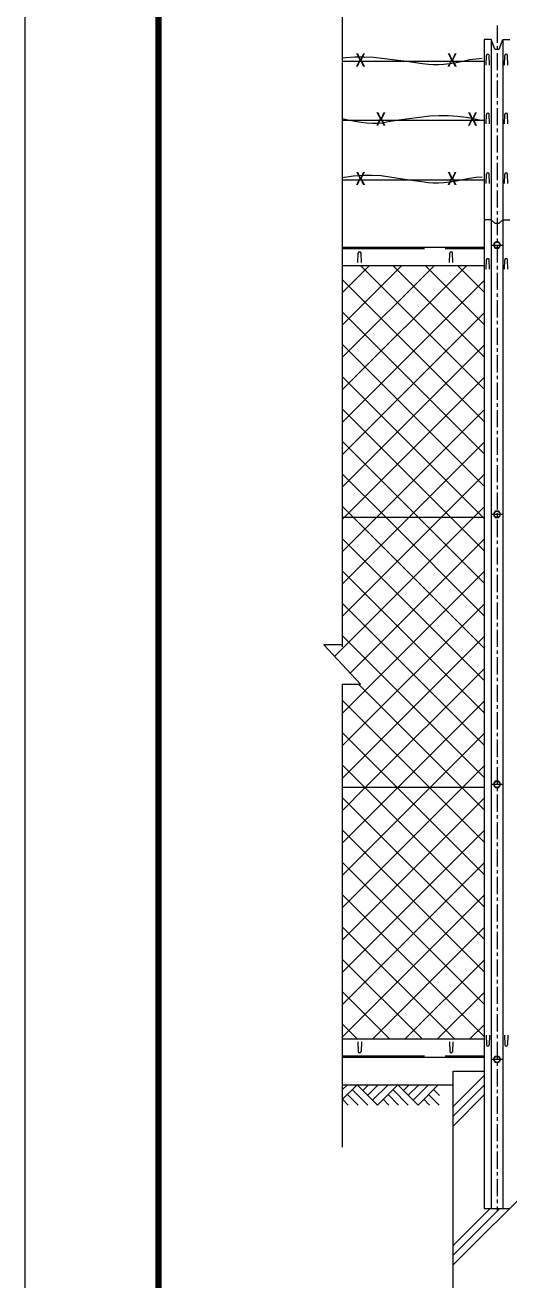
# Model space of a CAD drawing. Units: millimetres, scale not verified. Extents: x -4455 to 4455, y -3150 to 3150.
# Drawn here: x -4455 to -3399, y -1008 to 1734 of the extents above; entities that cross this region are included whole.
import ezdxf
from ezdxf.enums import TextEntityAlignment as Align

# ---------------------------------------------------------------- set-up
doc = ezdxf.new("R2010")
doc.units = ezdxf.units.MM
doc.header["$LTSCALE"] = 30
doc.linetypes.add('DASHED', pattern=[7.5, 6, -1.5])
doc.linetypes.add('USER1', pattern=[2, 1.25, -0.25, 0.25, -0.25])
for name, color, linetype, lineweight in [('0-0_1部材', 3, 'Continuous', 18), ('0-5_4基礎', 4, 'Continuous', 18), ('0-6_0', 1, 'Continuous', 18), ('0-7_GL', 7, 'Continuous', 9), ('0-8_中心線', 1, 'USER1', 18), ('0-9_8部品', 3, 'Continuous', 18), ('0-A_2網', 4, 'Continuous', 18), ('0-E_D-TTL', 7, 'Continuous', 9)]:
    doc.layers.add(name, color=color, linetype=linetype, lineweight=lineweight)
doc.styles.add('ＭＳ ゴシック', font='')
doc.styles.get('ＭＳ ゴシック').set_extended_font_data('MS Gothic')

# ---------------------------------------------------------------- blocks, each defined once
blk = doc.blocks.new('GL-マーク')
at = {"layer": '0-6_0'}
for p, q in [((-418.12, -21.21), (-396.91, 0)), ((-418.12, -63.64), (-354.48, 0)), ((-354.48, 0), (-265.86, -88.62)), ((-304.52, 0), (-329.5, -24.98)), ((-262.09, 0), (-308.29, -46.2)), ((-219.67, 0), (-287.08, -67.41)), ((-177.24, 0), (-265.86, -88.62)), ((-177.24, 0), (-88.62, -88.62)), ((-127.28, 0), (-152.26, -24.98)), ((-84.85, 0), (-131.05, -46.19)), ((-42.43, 0), (-109.83, -67.41)), ((0, 0), (-88.62, -88.62)), ((-396.91, -42.43), (-350.71, -88.62)), ((-375.7, -21.21), (-308.29, -88.62)), ((-219.67, -42.43), (-173.47, -88.62)), ((-198.45, -21.21), (-131.05, -88.62)), ((3.77, -88.62), (-42.43, -42.43)), ((4.99, -47.42), (-21.21, -21.21)), ((-418.12, -63.64), (-393.14, -88.62)), ((-240.88, -63.64), (-215.9, -88.62)), ((-38.66, -88.62), (-63.64, -63.64))]:
    blk.add_line(p, q, dxfattribs=at)

msp = doc.modelspace()

# ---------------------------------------------------------------- linework, layer by layer
at = {"layer": '0-0_1部材', "color": 4}
for p, q in [((-3762.67, 1766.74), (-3762.67, 374.89)), ((-3802.67, 379.89), (-3722.67, 293.73)), ((-3762.67, 379.89), (-3802.67, 379.89)), ((-3762.67, 293.73), (-3762.67, -718.01)), ((-3762.67, 293.73), (-3722.67, 293.73))]:
    msp.add_line(p, q, dxfattribs=at)
at = {"layer": '0-0_1部材', "color": 7, "lineweight": 9}
for p, q in [((-3452.46, 1702.15), (-3452.46, -851.56)), ((-3411.96, 1702.15), (-3396.46, 1702.15)), ((-3436.96, 1308.44), (-3452.46, 1308.44)), ((-3429.46, 1301.21), (-3436.96, 1308.44)), ((-3411.96, 1308.44), (-3396.46, 1308.44)), ((-3762.67, 1248.44), (-3452.46, 1248.44)), ((-3762.67, 1208.44), (-3452.46, 1208.44)), ((-3762.67, 658.44), (-3452.46, 658.44)), ((-3762.67, 68.44), (-3452.46, 68.44)), ((-3762.67, -481.56), (-3452.46, -481.56)), ((-3762.67, -521.56), (-3452.46, -521.56)), ((-3452.46, -851.56), (-3396.46, -851.56))]:
    msp.add_line(p, q, dxfattribs=at)
at = {"layer": '0-0_1部材'}
for p, q in [((-3436.96, 1702.15), (-3436.96, -851.56)), ((-3411.96, 1702.15), (-3411.96, -851.56)), ((-3448.21, 1646.39), (-3447.46, 1666.89)), ((-3440.71, 1646.39), (-3441.46, 1666.89)), ((-3408.21, 1646.39), (-3407.46, 1666.89)), ((-3400.71, 1646.39), (-3401.46, 1666.89)), ((-3448.21, 1517.54), (-3447.46, 1538.04)), ((-3440.71, 1517.54), (-3441.46, 1538.04)), ((-3408.21, 1517.54), (-3407.46, 1538.04)), ((-3400.71, 1517.54), (-3401.46, 1538.04)), ((-3448.21, 1387.64), (-3447.46, 1408.14)), ((-3440.71, 1387.64), (-3441.46, 1408.14)), ((-3408.21, 1387.64), (-3407.46, 1408.14)), ((-3400.71, 1387.64), (-3401.46, 1408.14)), ((-3728.21, 1214.94), (-3727.46, 1235.44)), ((-3720.71, 1214.94), (-3721.46, 1235.44)), ((-3528.21, 1214.94), (-3527.46, 1235.44)), ((-3520.71, 1214.94), (-3521.46, 1235.44)), ((-3448.21, 1200.39), (-3447.46, 1220.89)), ((-3440.71, 1200.39), (-3441.46, 1220.89)), ((-3408.21, 1200.39), (-3407.46, 1220.89)), ((-3400.71, 1200.39), (-3401.46, 1220.89)), ((-3728.21, -488.06), (-3727.46, -508.56)), ((-3720.71, -488.06), (-3721.46, -508.56)), ((-3528.21, -488.06), (-3527.46, -508.56)), ((-3520.71, -488.06), (-3521.46, -508.56)), ((-3448.21, -473.51), (-3447.46, -494.01)), ((-3440.71, -473.51), (-3441.46, -494.01)), ((-3408.21, -473.51), (-3407.46, -494.01)), ((-3400.71, -473.51), (-3401.46, -494.01))]:
    msp.add_line(p, q, dxfattribs=at)
at = {"layer": '0-0_1部材', "color": 1}
for p, q in [((-3762.67, 1654.44), (-3452.46, 1654.44)), ((-3762.67, 1525.59), (-3452.46, 1525.59)), ((-3762.67, 1395.69), (-3452.46, 1395.69))]:
    msp.add_line(p, q, dxfattribs=at)
at = {"layer": '0-0_1部材', "color": 1, "linetype": 'DASHED'}
for p, q in [((-3762.67, 1245.44), (-3452.46, 1245.44)), ((-3762.67, -518.56), (-3452.46, -518.56))]:
    msp.add_line(p, q, dxfattribs=at)
at = {"layer": '0-0_1部材', "color": 7, "lineweight": 9}
for points in [[(-3429.46, 1680.65), (-3436.96, 1702.15), (-3452.46, 1702.15)], [(-3429.46, 1680.65), (-3419.46, 1680.65), (-3411.96, 1702.15)], [(-3429.46, 1301.21), (-3419.46, 1301.21), (-3411.96, 1308.44)]]:
    msp.add_lwpolyline(points, dxfattribs=at)
at = {"layer": '0-0_1部材', "color": 1}
for points in [[(-3762.67, 1661.86), (-3754.68, 1662.86), (-3734.78, 1664.21), (-3714.68, 1664.45), (-3694.37, 1663.61), (-3622.39, 1654.44)], [(-3622.39, 1654.44), (-3587.13, 1649.57), (-3573.8, 1648.43), (-3563.55, 1647.53), (-3552.43, 1647.44), (-3540.45, 1648.15), (-3527.62, 1649.65), (-3513.92, 1651.96), (-3499.36, 1655.08), (-3484.61, 1658.1), (-3470.34, 1660.15), (-3456.96, 1661.2)], [(-3456.96, 1524.41), (-3471.92, 1528.01), (-3491.42, 1531.56), (-3511.12, 1534), (-3531.02, 1535.35), (-3551.13, 1535.6), (-3571.43, 1534.75), (-3639.03, 1525.59)], [(-3639.03, 1525.59), (-3665.73, 1521.28), (-3675.12, 1519.58), (-3685.38, 1518.68), (-3696.49, 1518.59), (-3708.47, 1519.29), (-3721.31, 1520.8), (-3735, 1523.11), (-3749.56, 1526.22), (-3762.67, 1528.91)], [(-3762.67, 1400.71), (-3757.5, 1401.65), (-3737.8, 1404.1), (-3717.9, 1405.45), (-3697.8, 1405.7), (-3677.49, 1404.85), (-3616.32, 1395.69)], [(-3616.32, 1395.69), (-3583.2, 1391.37), (-3573.8, 1389.68), (-3563.55, 1388.78), (-3552.43, 1388.68), (-3540.45, 1389.39), (-3527.62, 1390.9), (-3513.92, 1393.21), (-3499.36, 1396.32), (-3484.61, 1399.34), (-3470.34, 1401.4), (-3456.96, 1402.44)]]:
    msp.add_lwpolyline(points, dxfattribs=at)
at = {"layer": '0-0_1部材'}
for centre, start, end in [((-3444.46, 1666.89), 0, 180), ((-3404.46, 1666.89), 0, 180), ((-3444.46, 1538.04), 0, 180), ((-3404.46, 1538.04), 0, 180), ((-3444.46, 1408.14), 0, 180), ((-3404.46, 1408.14), 0, 180), ((-3724.46, 1235.44), 0, 180), ((-3524.46, 1235.44), 0, 180), ((-3444.46, 1220.89), 0, 180), ((-3404.46, 1220.89), 0, 180), ((-3724.46, -508.56), 180, 0), ((-3524.46, -508.56), 180, 0), ((-3444.46, -494.01), 180, 0), ((-3404.46, -494.01), 180, 0)]:
    msp.add_arc(centre, 3, start, end, dxfattribs=at)
at = {"layer": '0-5_4基礎', "color": 7, "lineweight": 9}
for p, q in [((-3520.51, -1151.56), (-3520.51, -551.56)), ((-3520.51, -551.56), (-3452.46, -551.56))]:
    msp.add_line(p, q, dxfattribs=at)
at = {"layer": '0-5_4基礎'}
for p, q in [((-3520.51, -629.33), (-3452.46, -561.28)), ((-3520.51, -650.54), (-3452.46, -582.49)), ((-3520.51, -671.76), (-3452.46, -603.71)), ((-3520.51, -975.22), (-3320.51, -775.22)), ((-3520.51, -954), (-3418.06, -851.56)), ((-3520.51, -932.79), (-3439.28, -851.56))]:
    msp.add_line(p, q, dxfattribs=at)
at = {"layer": '0-7_GL'}
msp.add_line((-3762.67, -581.56), (-3520.51, -581.56), dxfattribs=at)
at = {"layer": '0-8_中心線'}
msp.add_line((-3424.46, 1732.43), (-3424.46, -857.74), dxfattribs=at)
at = {"layer": '0-9_8部品', "color": 1, "linetype": 'USER1'}
for p, q in [((-3437.9, 1252.89), (-3411.02, 1252.89)), ((-3437.9, 664.87), (-3411.02, 664.87)), ((-3437.9, 664.87), (-3411.02, 664.87)), ((-3437.9, 74.87), (-3411.02, 74.87)), ((-3437.9, 74.87), (-3411.02, 74.87)), ((-3437.89, -526.01), (-3411.01, -526.01))]:
    msp.add_line(p, q, dxfattribs=at)
at = {"layer": '0-9_8部品'}
for points in [[(-3416.63, 1252.89), (-3420.55, 1259.68), (-3428.39, 1259.68), (-3432.31, 1252.89), (-3428.39, 1246.1), (-3420.55, 1246.1)], [(-3416.63, 664.87), (-3420.55, 671.66), (-3428.39, 671.66), (-3432.31, 664.87), (-3428.39, 658.08), (-3420.55, 658.08)], [(-3416.63, 664.87), (-3420.55, 671.66), (-3428.39, 671.66), (-3432.31, 664.87), (-3428.39, 658.08), (-3420.55, 658.08)], [(-3416.63, 74.87), (-3420.55, 81.66), (-3428.39, 81.66), (-3432.31, 74.87), (-3428.39, 68.08), (-3420.55, 68.08)], [(-3416.63, 74.87), (-3420.55, 81.66), (-3428.39, 81.66), (-3432.31, 74.87), (-3428.39, 68.08), (-3420.55, 68.08)], [(-3416.62, -526.01), (-3420.54, -532.8), (-3428.38, -532.8), (-3432.3, -526.01), (-3428.38, -519.22), (-3420.54, -519.22)]]:
    msp.add_lwpolyline(points, close=True, dxfattribs=at)
for centre in [(-3424.47, 1252.89), (-3424.47, 664.87), (-3424.47, 664.87), (-3424.47, 74.87), (-3424.47, 74.87), (-3424.46, -526.01)]:
    msp.add_circle(centre, 6.8, dxfattribs=at)
at = {"layer": '0-A_2網'}
for p, q in [((-3762.67, 1148.52), (-3702.74, 1208.44)), ((-3762.67, 1077.8), (-3632.03, 1208.44)), ((-3762.67, 1007.09), (-3561.32, 1208.44)), ((-3762.67, 936.38), (-3490.61, 1208.44)), ((-3452.46, 938.26), (-3722.64, 1208.44)), ((-3452.46, 1008.98), (-3651.93, 1208.44)), ((-3452.46, 1079.69), (-3581.22, 1208.44)), ((-3452.46, 1150.4), (-3510.51, 1208.44)), ((-3452.46, 867.55), (-3762.67, 1177.76)), ((-3762.67, 865.67), (-3452.46, 1175.88)), ((-3452.46, 796.84), (-3762.67, 1107.05)), ((-3762.67, 794.96), (-3452.46, 1105.17)), ((-3452.46, 726.13), (-3762.67, 1036.34)), ((-3762.67, 724.25), (-3452.46, 1034.46)), ((-3455.48, 658.44), (-3762.67, 965.63)), ((-3757.76, 658.44), (-3452.46, 963.75)), ((-3526.19, 658.44), (-3762.67, 894.92)), ((-3687.05, 658.44), (-3452.46, 893.03)), ((-3596.9, 658.44), (-3762.67, 824.21)), ((-3616.34, 658.44), (-3452.46, 822.32)), ((-3667.61, 658.44), (-3762.67, 753.49)), ((-3545.63, 658.44), (-3452.46, 751.61)), ((-3738.33, 658.44), (-3762.67, 682.78)), ((-3762.67, 653.54), (-3757.76, 658.44)), ((-3762.67, 582.83), (-3687.05, 658.44)), ((-3762.67, 512.12), (-3616.34, 658.44)), ((-3762.67, 441.41), (-3545.63, 658.44)), ((-3452.46, 372.58), (-3738.33, 658.44)), ((-3452.46, 443.29), (-3667.61, 658.44)), ((-3452.46, 514), (-3596.9, 658.44)), ((-3452.46, 584.71), (-3526.19, 658.44)), ((-3452.46, 655.42), (-3455.48, 658.44)), ((-3452.46, 301.87), (-3762.67, 612.07)), ((-3744.94, 317.72), (-3452.46, 610.19)), ((-3452.46, 231.16), (-3762.67, 541.36)), ((-3762.67, 229.28), (-3452.46, 539.48)), ((-3452.46, 160.45), (-3762.67, 470.65)), ((-3762.67, 158.57), (-3452.46, 468.77)), ((-3452.46, 89.74), (-3762.67, 399.94)), ((-3762.67, 87.86), (-3452.46, 398.06)), ((-3711.37, 68.44), (-3452.46, 327.35)), ((-3572.59, 68.44), (-3762.67, 258.52)), ((-3640.66, 68.44), (-3452.46, 256.64)), ((-3643.3, 68.44), (-3762.67, 187.81)), ((-3569.95, 68.44), (-3452.46, 185.93)), ((-3499.24, 68.44), (-3452.46, 115.22)), ((-3762.67, 17.14), (-3711.37, 68.44)), ((-3762.67, -53.57), (-3640.66, 68.44)), ((-3762.67, -124.28), (-3569.95, 68.44)), ((-3762.67, -194.99), (-3499.24, 68.44)), ((-3452.46, -122.4), (-3643.3, 68.44)), ((-3452.46, -51.68), (-3572.59, 68.44)), ((-3452.46, -263.82), (-3762.67, 46.39)), ((-3762.67, -265.7), (-3452.46, 44.51)), ((-3452.46, -334.53), (-3762.67, -24.32)), ((-3762.67, -336.41), (-3452.46, -26.2)), ((-3452.46, -405.24), (-3762.67, -95.03)), ((-3762.67, -407.12), (-3452.46, -96.91)), ((-3452.46, -475.95), (-3762.67, -165.74)), ((-3762.67, -477.83), (-3452.46, -167.63)), ((-3517.56, -481.56), (-3762.67, -236.45)), ((-3695.68, -481.56), (-3452.46, -238.34)), ((-3588.27, -481.56), (-3762.67, -307.17)), ((-3624.97, -481.56), (-3452.46, -309.05)), ((-3658.99, -481.56), (-3762.67, -377.88)), ((-3554.26, -481.56), (-3452.46, -379.76)), ((-3729.7, -481.56), (-3762.67, -448.59)), ((-3483.55, -481.56), (-3452.46, -450.47))]:
    msp.add_line(p, q, dxfattribs=at)
for points in [[(-3778.98, 354.38), (-3474.92, 658.44), (-3452.46, 680.9)], [(-3452.46, 19.03), (-3501.88, 68.44), (-3727.17, 293.73)], [(-3452.46, -193.11), (-3714.01, 68.44), (-3762.67, 117.1)]]:
    msp.add_lwpolyline(points, dxfattribs=at)
at = {"layer": '0-E_D-TTL', "color": 2, "lineweight": 18}
msp.add_lwpolyline([(-4454.85, 3150.21), (4454.85, 3150.21), (4454.85, -3150.21), (-4454.85, -3150.21)], close=True, dxfattribs=at)
at = {"layer": '0-E_D-TTL'}
for points in [[(-4168.47, 2916.87), (4168.47, 2916.87), (4168.47, -2916.87), (-4168.47, -2916.87)], [(-4165.81, 2914.21), (4165.81, 2914.21), (4165.81, -2914.21), (-4165.81, -2914.21)], [(-4163.16, 2911.56), (4163.16, 2911.56), (4163.16, -2911.56), (-4163.16, -2911.56)], [(-4160.51, 2908.91), (4160.51, 2908.91), (4160.51, -2908.91), (-4160.51, -2908.91)], [(-4157.86, 2906.26), (4157.86, 2906.26), (4157.86, -2906.26), (-4157.86, -2906.26)]]:
    msp.add_lwpolyline(points, close=True, dxfattribs=at)

# ---------------------------------------------------------------- block references
at = {"layer": '0-7_GL', "xscale": 0.5, "yscale": 0.5}
msp.add_blockref('GL-マーク', (-3552.66, -581.56), dxfattribs=at)

# ---------------------------------------------------------------- texts
at = {"layer": '0-0_1部材', "color": 1, "style": 'ＭＳ ゴシック', "width": 1.2}
for p in [(-3734.28, 1634.17), (-3534.28, 1634.17), (-3689.77, 1505.32), (-3489.77, 1505.32), (-3734.28, 1375.41), (-3534.28, 1375.41)]:
    msp.add_text('X', height=28.81, dxfattribs=at).set_placement(p, align=Align.BOTTOM_LEFT)

doc.saveas('drawing.dxf')
